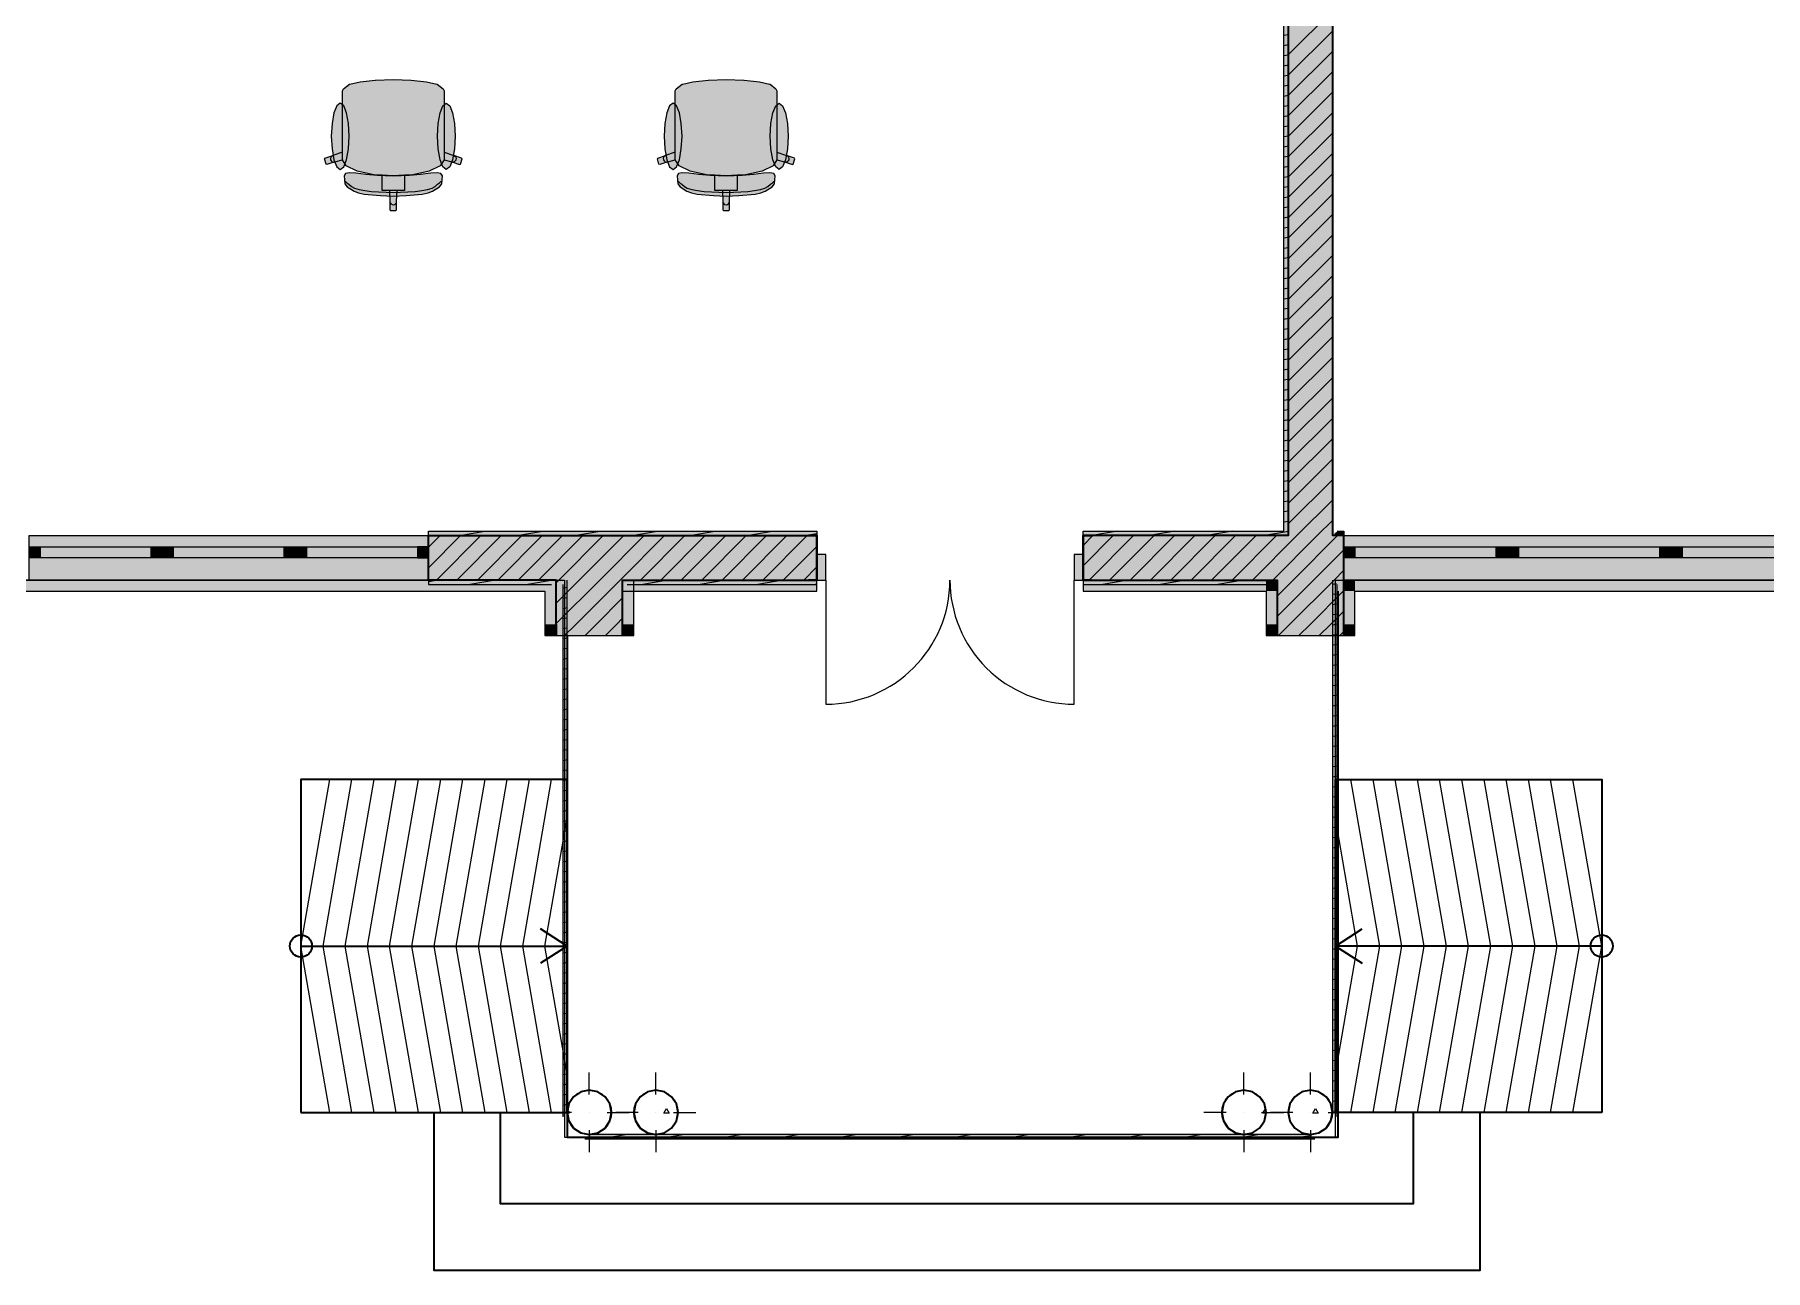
# Model space of a CAD drawing. Header units: inches. Extents: x 99 to 83418, y 65 to 21631.
# Drawn here: x 67800 to 75601, y 7776 to 13347 of the extents above; entities that cross this region are included whole.
import ezdxf

# ---------------------------------------------------------------- set-up
doc = ezdxf.new("R2010")
doc.units = ezdxf.units.IN
doc.header["$MEASUREMENT"] = 0
doc.layers.add('PDF_Interior$-$Furniture$', color=7, linetype='Continuous', true_color=0x573938)
doc.layers.add('PDF_Structural - Bearing', color=7, linetype='Continuous')

msp = doc.modelspace()

# ---------------------------------------------------------------- hatches: boundary and pattern name
at = {"layer": 'PDF_Interior$-$Furniture$', "true_color": 0xffffff, "transparency": 33554559}
for points in [[(69187.6, 13026.2), (69187.6, 12817.1), (69144.2, 12801.4), (69108.8, 12790), (69106.9, 12786.3), (69114.3, 12763.5), (69118.1, 12761.6), (69153.5, 12773), (69187.7, 12782.7), (69205, 12754.8), (69254.7, 12731), (69329.1, 12715.1), (69366.5, 12712.8), (69366.5, 12674.1), (69366.5, 12644.1), (69400, 12644.1), (69401.8, 12594.3), (69401.8, 12557.4), (69404.8, 12554.4), (69416.9, 12554.4), (69416.9, 13144.4), (69336.8, 13141.9), (69335.8, 13141.8), (69267, 13134.7), (69221.1, 13124), (69218.9, 13123.1), (69192.1, 13101.9), (69187.6, 13093.3), (69187.6, 13062.3)], [(69646.1, 13026.2), (69646.1, 13062.3), (69646.1, 13093.3), (69641.6, 13101.9), (69614.8, 13123.1), (69612.6, 13124), (69566.7, 13134.7), (69498, 13141.8), (69496.9, 13141.9), (69416.9, 13144.4), (69416.9, 12554.4), (69428.9, 12554.4), (69432, 12557.4), (69432, 12594.3), (69433.7, 12644.1), (69467.2, 12644.1), (69467.2, 12674.1), (69467.2, 12712.8), (69504.6, 12715.1), (69579, 12731), (69628.7, 12754.8), (69646, 12782.7), (69680.2, 12773), (69715.6, 12761.6), (69719.4, 12763.5), (69726.9, 12786.3), (69724.9, 12790), (69689.5, 12801.4), (69646.1, 12817.1)], [(70687.6, 13026.2), (70687.6, 12817.1), (70644.2, 12801.4), (70608.8, 12790), (70606.9, 12786.3), (70614.3, 12763.5), (70618.1, 12761.6), (70653.5, 12773), (70687.7, 12782.7), (70705, 12754.8), (70754.7, 12731), (70829.1, 12715.1), (70866.5, 12712.8), (70866.5, 12674.1), (70866.5, 12644.1), (70900, 12644.1), (70901.8, 12594.3), (70901.8, 12557.4), (70904.8, 12554.4), (70916.9, 12554.4), (70916.9, 13144.4), (70836.8, 13141.9), (70835.8, 13141.8), (70767, 13134.7), (70721.1, 13124), (70718.9, 13123.1), (70692.1, 13101.9), (70687.6, 13093.3), (70687.6, 13062.3)], [(71146.1, 13026.2), (71146.1, 13062.3), (71146.1, 13093.3), (71141.6, 13101.9), (71114.8, 13123.1), (71112.6, 13124), (71066.7, 13134.7), (70998, 13141.8), (70996.9, 13141.9), (70916.9, 13144.4), (70916.9, 12554.4), (70928.9, 12554.4), (70932, 12557.4), (70932, 12594.3), (70933.7, 12644.1), (70967.2, 12644.1), (70967.2, 12674.1), (70967.2, 12712.8), (71004.6, 12715.1), (71079, 12731), (71128.7, 12754.8), (71146, 12782.7), (71180.2, 12773), (71215.6, 12761.6), (71219.4, 12763.5), (71226.9, 12786.3), (71224.9, 12790), (71189.5, 12801.4), (71146.1, 12817.1)], [(69137.6, 12888.5), (69139.4, 12844.7), (69145.1, 12801.9), (69154.5, 12767.2), (69166, 12746), (69177.9, 12739.4), (69189.7, 12746), (69201.3, 12767.2), (69210.6, 12801.8), (69216.3, 12844.6), (69218.1, 12888.4), (69216.3, 12932.2), (69210.6, 12975), (69201.2, 13009.7), (69189.7, 13030.9), (69177.8, 13037.5), (69166, 13030.9), (69154.5, 13009.8), (69145.1, 12975.1), (69139.4, 12932.3)], [(69696.1, 12888.5), (69694.4, 12932.3), (69688.7, 12975.1), (69679.3, 13009.8), (69667.7, 13030.9), (69655.9, 13037.5), (69644.1, 13030.9), (69632.5, 13009.7), (69623.1, 12975), (69617.4, 12932.2), (69615.6, 12888.4), (69617.4, 12844.6), (69623.1, 12801.8), (69632.5, 12767.1), (69644, 12746), (69655.9, 12739.4), (69667.7, 12746), (69679.3, 12767.2), (69688.6, 12801.9), (69694.4, 12844.7)], [(70637.6, 12888.5), (70639.4, 12844.7), (70645.1, 12801.9), (70654.5, 12767.2), (70666, 12746), (70677.9, 12739.4), (70689.7, 12746), (70701.3, 12767.2), (70710.6, 12801.8), (70716.3, 12844.6), (70718.1, 12888.4), (70716.3, 12932.2), (70710.6, 12975), (70701.2, 13009.7), (70689.7, 13030.9), (70677.8, 13037.5), (70666, 13030.9), (70654.5, 13009.8), (70645.1, 12975.1), (70639.4, 12932.3)], [(71196.1, 12888.5), (71194.4, 12932.3), (71188.7, 12975.1), (71179.3, 13009.8), (71167.7, 13030.9), (71155.9, 13037.5), (71144.1, 13030.9), (71132.5, 13009.7), (71123.1, 12975), (71117.4, 12932.2), (71115.6, 12888.4), (71117.4, 12844.6), (71123.1, 12801.8), (71132.5, 12767.1), (71144, 12746), (71155.9, 12739.4), (71167.7, 12746), (71179.3, 12767.2), (71188.6, 12801.9), (71194.4, 12844.7)], [(69359.4, 12621.3), (69416.9, 12619.2), (69416.9, 12708.9), (69344.6, 12711.2), (69293.6, 12715.9), (69248.3, 12721.7), (69219.4, 12724.3), (69202.2, 12721.3), (69195.5, 12709.7), (69198.8, 12673.6), (69209.3, 12660.4), (69240.3, 12640.4), (69260.3, 12633.1), (69286.1, 12628.3)], [(69474.4, 12621.3), (69547.6, 12628.3), (69573.4, 12633.1), (69593.4, 12640.4), (69624.4, 12660.4), (69635, 12673.6), (69638.3, 12709.7), (69631.5, 12721.3), (69614.3, 12724.3), (69585.4, 12721.7), (69540.1, 12715.9), (69489.2, 12711.2), (69416.9, 12708.9), (69416.9, 12619.2)], [(70859.4, 12621.3), (70916.9, 12619.2), (70916.9, 12708.9), (70844.6, 12711.2), (70793.6, 12715.9), (70748.3, 12721.7), (70719.4, 12724.3), (70702.2, 12721.3), (70695.5, 12709.7), (70698.8, 12673.6), (70709.3, 12660.4), (70740.3, 12640.4), (70760.3, 12633.1), (70786.1, 12628.3)], [(70974.4, 12621.3), (71047.6, 12628.3), (71073.4, 12633.1), (71093.4, 12640.4), (71124.4, 12660.4), (71135, 12673.6), (71138.3, 12709.7), (71131.5, 12721.3), (71114.3, 12724.3), (71085.4, 12721.7), (71040.1, 12715.9), (70989.2, 12711.2), (70916.9, 12708.9), (70916.9, 12619.2)]]:
    msp.add_hatch(color=7, dxfattribs=at).paths.add_polyline_path(points)

# ---------------------------------------------------------------- linework, layer by layer
at = {"layer": 'PDF_Interior$-$Furniture$', "color": 126, "lineweight": 25, "true_color": 0x008060}
for points in [[(73450.5, 17938.1), (73450.5, 11088.1), (72525.5, 11088.1), (72525.5, 11108.1), (73430.5, 11108.1), (73430.5, 17918.1)], [(73670.5, 11108.1), (73700.4, 11108.1), (73700.4, 11088.1), (73650.5, 11088.1)], [(70150.4, 10888.1), (69575.4, 10888.1), (69575.4, 10868.1), (70130.4, 10868.1)], [(70180.4, 10868.1), (70180.4, 8468.1)], [(70200.4, 8488.1), (70200.4, 10888.1)], [(70470.4, 10868.1), (71325.5, 10868.1), (71325.5, 10888.1), (70450.4, 10888.1)], [(73400.4, 10888.1), (72525.5, 10888.1), (72525.5, 10868.1), (73380.4, 10868.1)], [(73650.4, 10888.1), (73650.4, 8488.1)], [(73670.4, 8468.1), (73670.4, 10868.1)], [(70280.4, 8368.1), (73570.4, 8368.1)], [(73550.4, 8388.1), (70300.4, 8388.1)]]:
    msp.add_lwpolyline(points, dxfattribs=at)
at = {"layer": 'PDF_Interior$-$Furniture$', "color": 121, "lineweight": 13, "true_color": 0x80ffdf}
for points in [[(73450.5, 13345.9), (73430.5, 13342.4)], [(73450.5, 13300.2), (73430.5, 13296.7)], [(73450.5, 13254.5), (73430.5, 13251)], [(73450.5, 13208.8), (73430.5, 13205.3)], [(73450.5, 13163.1), (73430.5, 13159.6)], [(73450.5, 13117.4), (73430.5, 13113.9)], [(73450.5, 13071.7), (73430.5, 13068.2)], [(73450.5, 13026.1), (73430.5, 13022.5)], [(73450.5, 12980.4), (73430.5, 12976.8)], [(73450.5, 12934.7), (73430.5, 12931.1)], [(73450.5, 12889), (73430.5, 12885.4)], [(73450.5, 12843.3), (73430.5, 12839.8)], [(73450.5, 12797.6), (73430.5, 12794.1)], [(73450.5, 12751.9), (73430.5, 12748.4)], [(73450.5, 12706.2), (73430.5, 12702.7)], [(73450.5, 12660.5), (73430.5, 12657)], [(73450.5, 12614.8), (73430.5, 12611.3)], [(73450.5, 12569.1), (73430.5, 12565.6)], [(73450.5, 12523.4), (73430.5, 12519.9)], [(73450.5, 12477.7), (73430.5, 12474.2)], [(73450.5, 12432), (73430.5, 12428.5)], [(73450.5, 12386.3), (73430.5, 12382.8)], [(73450.5, 12340.6), (73430.5, 12337.1)], [(73450.5, 12294.9), (73430.5, 12291.4)], [(73450.5, 12249.3), (73430.5, 12245.7)], [(73450.5, 12203.6), (73430.5, 12200)], [(73450.5, 12157.9), (73430.5, 12154.3)], [(73450.5, 12112.2), (73430.5, 12108.6)], [(73450.5, 12066.5), (73430.5, 12062.9)], [(73450.5, 12020.8), (73430.5, 12017.3)], [(73450.5, 11975.1), (73430.5, 11971.6)], [(73450.5, 11929.4), (73430.5, 11925.9)], [(73450.5, 11883.7), (73430.5, 11880.2)], [(73450.5, 11838), (73430.5, 11834.5)], [(73450.5, 11792.3), (73430.5, 11788.8)], [(73450.5, 11746.6), (73430.5, 11743.1)], [(73450.5, 11700.9), (73430.5, 11697.4)], [(73450.5, 11655.2), (73430.5, 11651.7)], [(73450.5, 11609.5), (73430.5, 11606)], [(73450.5, 11563.8), (73430.5, 11560.3)], [(73450.5, 11518.1), (73430.5, 11514.6)], [(73450.5, 11472.5), (73430.5, 11468.9)], [(73450.5, 11426.8), (73430.5, 11423.2)], [(73450.5, 11381.1), (73430.5, 11377.5)], [(73450.5, 11335.4), (73430.5, 11331.8)], [(73450.5, 11289.7), (73430.5, 11286.1)], [(73450.5, 11244), (73430.5, 11240.5)], [(73450.5, 11198.3), (73430.5, 11194.8)], [(69716, 11088.1), (69829.4, 11108.1)], [(69975.1, 11088.1), (70088.6, 11108.1)], [(70234.3, 11088.1), (70347.7, 11108.1)], [(70493.4, 11088.1), (70606.8, 11108.1)], [(70752.6, 11088.1), (70866, 11108.1)], [(71011.7, 11088.1), (71125.1, 11108.1)], [(71270.9, 11088.1), (71325.5, 11097.8)], [(72680, 11108.1), (72566.6, 11088.1)], [(72939.1, 11108.1), (72825.7, 11088.1)], [(73198.3, 11108.1), (73084.9, 11088.1)], [(73434.5, 11104.1), (73344, 11088.1)], [(73450.5, 11152.6), (73430.5, 11149.1)], [(73450.5, 11106.9), (73434.6, 11104.1)], [(73700.4, 11105.3), (73660.7, 11098.3)], [(69618.3, 10888.1), (69575.4, 10880.6)], [(69877.4, 10888.1), (69764, 10868.1)], [(70136.6, 10888.1), (70023.2, 10868.1)], [(70200.4, 10853.7), (70180.4, 10850.1)], [(70654.9, 10888.1), (70541.5, 10868.1)], [(70914, 10888.1), (70800.6, 10868.1)], [(71173.2, 10888.1), (71059.7, 10868.1)], [(71325.5, 10869.3), (71318.9, 10868.1)], [(72728, 10888.1), (72614.6, 10868.1)], [(72987.2, 10888.1), (72873.8, 10868.1)], [(73246.3, 10888.1), (73132.9, 10868.1)], [(73667.5, 10871), (73650.4, 10868)], [(70200.4, 10808), (70180.4, 10804.5)], [(73670.4, 10825.8), (73650.4, 10822.3)], [(73670.4, 10780.1), (73650.4, 10776.6)], [(70200.4, 10762.3), (70180.4, 10758.8)], [(70200.4, 10716.6), (70180.4, 10713.1)], [(73670.4, 10734.4), (73650.4, 10730.9)], [(73670.4, 10688.7), (73650.4, 10685.2)], [(70200.4, 10670.9), (70180.4, 10667.4)], [(70200.4, 10625.2), (70180.4, 10621.7)], [(73670.4, 10643), (73650.4, 10639.5)], [(70200.4, 10579.5), (70180.4, 10576)], [(70200.4, 10533.8), (70180.4, 10530.3)], [(73670.4, 10597.3), (73650.4, 10593.8)], [(73670.4, 10551.6), (73650.4, 10548.1)], [(70200.4, 10488.1), (70180.4, 10484.6)], [(73670.4, 10506), (73650.4, 10502.4)], [(73670.4, 10460.3), (73650.4, 10456.7)], [(70200.4, 10442.4), (70180.4, 10438.9)], [(70200.4, 10396.7), (70180.4, 10393.2)], [(73670.4, 10414.6), (73650.4, 10411)], [(70200.4, 10351), (70180.4, 10347.5)], [(70200.4, 10305.3), (70180.4, 10301.8)], [(73670.4, 10368.9), (73650.4, 10365.3)], [(73670.4, 10323.2), (73650.4, 10319.6)], [(70200.4, 10259.7), (70180.4, 10256.1)], [(73670.4, 10277.5), (73650.4, 10274)], [(73670.4, 10231.8), (73650.4, 10228.3)], [(70200.4, 10214), (70180.4, 10210.4)], [(70200.4, 10168.3), (70180.4, 10164.7)], [(73670.4, 10186.1), (73650.4, 10182.6)], [(73670.4, 10140.4), (73650.4, 10136.9)], [(70200.4, 10122.6), (70180.4, 10119)], [(70200.4, 10076.9), (70180.4, 10073.3)], [(73670.4, 10094.7), (73650.4, 10091.2)], [(70200.4, 10031.2), (70180.4, 10027.7)], [(70200.4, 9985.5), (70180.4, 9982)], [(73670.4, 10049), (73650.4, 10045.5)], [(73670.4, 10003.3), (73650.4, 9999.8)], [(70200.4, 9939.8), (70180.4, 9936.3)], [(73670.4, 9957.6), (73650.4, 9954.1)], [(73670.4, 9911.9), (73650.4, 9908.4)], [(70200.4, 9894.1), (70180.4, 9890.6)], [(70200.4, 9848.4), (70180.4, 9844.9)], [(73670.4, 9866.2), (73650.4, 9862.7)], [(70200.4, 9802.7), (70180.4, 9799.2)], [(70200.4, 9757), (70180.4, 9753.5)], [(73670.4, 9820.5), (73650.4, 9817)], [(73670.4, 9774.8), (73650.4, 9771.3)], [(70200.4, 9711.3), (70180.4, 9707.8)], [(73670.4, 9729.2), (73650.4, 9725.6)], [(73670.4, 9683.5), (73650.4, 9679.9)], [(70200.4, 9665.6), (70180.4, 9662.1)], [(70200.4, 9619.9), (70180.4, 9616.4)], [(73670.4, 9637.8), (73650.4, 9634.2)], [(70200.4, 9574.2), (70180.4, 9570.7)], [(70200.4, 9528.5), (70180.4, 9525)], [(73670.4, 9592.1), (73650.4, 9588.5)], [(73670.4, 9546.4), (73650.4, 9542.8)], [(70200.4, 9482.8), (70180.4, 9479.3)], [(73670.4, 9500.7), (73650.4, 9497.2)], [(73670.4, 9455), (73650.4, 9451.5)], [(70200.4, 9437.2), (70180.4, 9433.6)], [(70200.4, 9391.5), (70180.4, 9387.9)], [(73670.4, 9409.3), (73650.4, 9405.8)], [(73670.4, 9363.6), (73650.4, 9360.1)], [(70200.4, 9345.8), (70180.4, 9342.2)], [(70200.4, 9300.1), (70180.4, 9296.5)], [(73670.4, 9317.9), (73650.4, 9314.4)], [(70200.4, 9254.4), (70180.4, 9250.9)], [(70200.4, 9208.7), (70180.4, 9205.2)], [(73670.4, 9272.2), (73650.4, 9268.7)], [(73670.4, 9226.5), (73650.4, 9223)], [(70200.4, 9163), (70180.4, 9159.5)], [(73670.4, 9180.8), (73650.4, 9177.3)], [(73670.4, 9135.1), (73650.4, 9131.6)], [(70200.4, 9117.3), (70180.4, 9113.8)], [(70200.4, 9071.6), (70180.4, 9068.1)], [(73670.4, 9089.4), (73650.4, 9085.9)], [(70200.4, 9025.9), (70180.4, 9022.4)], [(70200.4, 8980.2), (70180.4, 8976.7)], [(73670.4, 9043.7), (73650.4, 9040.2)], [(73670.4, 8998), (73650.4, 8994.5)], [(70200.4, 8934.5), (70180.4, 8931)], [(73670.4, 8952.3), (73650.4, 8948.8)], [(73670.4, 8906.7), (73650.4, 8903.1)], [(70200.4, 8888.8), (70180.4, 8885.3)], [(70200.4, 8843.1), (70180.4, 8839.6)], [(73670.4, 8861), (73650.4, 8857.4)], [(73670.4, 8815.3), (73650.4, 8811.7)], [(70200.4, 8797.4), (70180.4, 8793.9)], [(70200.4, 8751.7), (70180.4, 8748.2)], [(73670.4, 8769.6), (73650.4, 8766)], [(70200.4, 8706), (70180.4, 8702.5)], [(70200.4, 8660.4), (70180.4, 8656.8)], [(73670.4, 8723.9), (73650.4, 8720.4)], [(73670.4, 8678.2), (73650.4, 8674.7)], [(70200.4, 8614.7), (70180.4, 8611.1)], [(73670.4, 8632.5), (73650.4, 8629)], [(73670.4, 8586.8), (73650.4, 8583.3)], [(70200.4, 8569), (70180.4, 8565.4)], [(70200.4, 8523.3), (70180.4, 8519.7)], [(73670.4, 8541.1), (73650.4, 8537.6)], [(70187.6, 8475.3), (70180.4, 8474.1)], [(73670.4, 8495.4), (73650.4, 8491.9)], [(70470.5, 8388.1), (70357.1, 8368.1)], [(70729.6, 8388.1), (70616.2, 8368.1)], [(70988.8, 8388.1), (70875.4, 8368.1)], [(71247.9, 8388.1), (71134.5, 8368.1)], [(71507.1, 8388.1), (71393.6, 8368.1)], [(71766.2, 8388.1), (71652.8, 8368.1)], [(72025.4, 8388.1), (71911.9, 8368.1)], [(72284.5, 8388.1), (72171.1, 8368.1)], [(72543.6, 8388.1), (72430.2, 8368.1)], [(72802.8, 8388.1), (72689.4, 8368.1)], [(73061.9, 8388.1), (72948.5, 8368.1)], [(73321.1, 8388.1), (73207.7, 8368.1)], [(73554.9, 8383.6), (73466.8, 8368.1)]]:
    msp.add_lwpolyline(points, dxfattribs=at)
at = {"layer": 'PDF_Interior$-$Furniture$', "lineweight": 13}
for points in [[(69153.5, 12773), (69187.7, 12782.7), (69187.6, 12782.9), (69187.6, 12817.1), (69187.6, 13026.2), (69187.6, 13062.3), (69187.6, 13093.3), (69192.1, 13101.9), (69218.9, 13123.1), (69221.1, 13124), (69267, 13134.7), (69335.8, 13141.8), (69336.8, 13141.9), (69416.9, 13144.4), (69496.9, 13141.9), (69498, 13141.8), (69566.7, 13134.7), (69612.6, 13124), (69614.8, 13123.1), (69641.6, 13101.9), (69646.1, 13093.3), (69646.1, 13062.3), (69646.1, 13026.2), (69646.1, 12817.1), (69646.1, 12782.9), (69646, 12782.7), (69680.2, 12773)], [(70653.5, 12773), (70687.7, 12782.7), (70687.6, 12782.9), (70687.6, 12817.1), (70687.6, 13026.2), (70687.6, 13062.3), (70687.6, 13093.3), (70692.1, 13101.9), (70718.9, 13123.1), (70721.1, 13124), (70767, 13134.7), (70835.8, 13141.8), (70836.8, 13141.9), (70916.9, 13144.4), (70996.9, 13141.9), (70998, 13141.8), (71066.7, 13134.7), (71112.6, 13124), (71114.8, 13123.1), (71141.6, 13101.9), (71146.1, 13093.3), (71146.1, 13062.3), (71146.1, 13026.2), (71146.1, 12817.1), (71146.1, 12782.9), (71146, 12782.7), (71180.2, 12773)], [(69187.6, 12817.1), (69144.2, 12801.4), (69139.1, 12798.6), (69135.4, 12794), (69133.8, 12788.4), (69134.5, 12782.6), (69137.4, 12777.5), (69142, 12773.9), (69147.7, 12772.3), (69153.5, 12773), (69118.1, 12761.6), (69114.3, 12763.5), (69106.9, 12786.3), (69108.8, 12790), (69144.2, 12801.4)], [(69646.1, 12817.1), (69689.5, 12801.4), (69694.6, 12798.6), (69698.3, 12794), (69699.9, 12788.4), (69699.2, 12782.6), (69696.3, 12777.5), (69691.7, 12773.9), (69686, 12772.3), (69680.2, 12773), (69715.6, 12761.6), (69719.4, 12763.5), (69726.9, 12786.3), (69724.9, 12790), (69689.5, 12801.4)], [(70687.6, 12817.1), (70644.2, 12801.4), (70639.1, 12798.6), (70635.4, 12794), (70633.8, 12788.4), (70634.5, 12782.6), (70637.4, 12777.5), (70642, 12773.9), (70647.7, 12772.3), (70653.5, 12773), (70618.1, 12761.6), (70614.3, 12763.5), (70606.9, 12786.3), (70608.8, 12790), (70644.2, 12801.4)], [(71146.1, 12817.1), (71189.5, 12801.4), (71194.6, 12798.6), (71198.3, 12794), (71199.9, 12788.4), (71199.2, 12782.6), (71196.3, 12777.5), (71191.7, 12773.9), (71186, 12772.3), (71180.2, 12773), (71215.6, 12761.6), (71219.4, 12763.5), (71226.9, 12786.3), (71224.9, 12790), (71189.5, 12801.4)], [(69646, 12782.7), (69628.7, 12754.8), (69579, 12731), (69504.6, 12715.1), (69467.2, 12712.8), (69416.9, 12709.6), (69366.5, 12712.8), (69329.1, 12715.1), (69254.7, 12731), (69205, 12754.8), (69187.7, 12782.7)], [(71146, 12782.7), (71128.7, 12754.8), (71079, 12731), (71004.6, 12715.1), (70967.2, 12712.8), (70916.9, 12709.6), (70866.5, 12712.8), (70829.1, 12715.1), (70754.7, 12731), (70705, 12754.8), (70687.7, 12782.7)], [(69198.1, 12686.8), (69201.8, 12684.2), (69208.1, 12679), (69217.1, 12672.9), (69228.8, 12662.8), (69242, 12655.1), (69262.4, 12648.9), (69288.3, 12643.9), (69318.3, 12640.2), (69350.8, 12637.7), (69384.1, 12636.2), (69416.9, 12635.8), (69449.6, 12636.2), (69482.9, 12637.7), (69515.4, 12640.2), (69545.4, 12643.9), (69571.3, 12648.9), (69591.7, 12655.1), (69604.9, 12662.8), (69616.6, 12672.9), (69625.6, 12679), (69631.9, 12684.2), (69635.6, 12686.8)], [(69467.2, 12712.8), (69467.2, 12674.1), (69467.2, 12644.1), (69433.7, 12644.1), (69416.9, 12644.1), (69400, 12644.1), (69366.5, 12644.1), (69366.5, 12674.1), (69366.5, 12712.8)], [(69400, 12644.1), (69401.8, 12594.3), (69402.9, 12588.6), (69406.2, 12583.7), (69411.1, 12580.5), (69416.9, 12579.3), (69422.6, 12580.5), (69427.5, 12583.7), (69430.8, 12588.6), (69432, 12594.3), (69433.7, 12644.1)], [(70698.1, 12686.8), (70701.8, 12684.2), (70708.1, 12679), (70717.1, 12672.9), (70728.8, 12662.8), (70742, 12655.1), (70762.4, 12648.9), (70788.3, 12643.9), (70818.3, 12640.2), (70850.8, 12637.7), (70884.1, 12636.2), (70916.9, 12635.8), (70949.6, 12636.2), (70982.9, 12637.7), (71015.4, 12640.2), (71045.4, 12643.9), (71071.3, 12648.9), (71091.7, 12655.1), (71104.9, 12662.8), (71116.6, 12672.9), (71125.6, 12679), (71131.9, 12684.2), (71135.6, 12686.8)], [(70967.2, 12712.8), (70967.2, 12674.1), (70967.2, 12644.1), (70933.7, 12644.1), (70916.9, 12644.1), (70900, 12644.1), (70866.5, 12644.1), (70866.5, 12674.1), (70866.5, 12712.8)], [(70900, 12644.1), (70901.8, 12594.3), (70902.9, 12588.6), (70906.2, 12583.7), (70911.1, 12580.5), (70916.9, 12579.3), (70922.6, 12580.5), (70927.5, 12583.7), (70930.8, 12588.6), (70932, 12594.3), (70933.7, 12644.1)], [(69401.8, 12594.3), (69401.8, 12557.4), (69404.8, 12554.4), (69416.9, 12554.4), (69428.9, 12554.4), (69432, 12557.4), (69432, 12594.3)], [(70901.8, 12594.3), (70901.8, 12557.4), (70904.8, 12554.4), (70916.9, 12554.4), (70928.9, 12554.4), (70932, 12557.4), (70932, 12594.3)]]:
    msp.add_lwpolyline(points, dxfattribs=at)
for points in [[(69140.7, 12831.4), (69149.4, 12783.1), (69162.4, 12750.8), (69177.8, 12739.4), (69193.3, 12750.8), (69206.3, 12783.1), (69215, 12831.4), (69218.1, 12888.5), (69215, 12945.5), (69206.3, 12993.8), (69193.3, 13026.1), (69177.8, 13037.5), (69162.4, 13026.1), (69149.4, 12993.8), (69140.7, 12945.5), (69137.6, 12888.5)], [(69696.1, 12888.5), (69693.1, 12831.4), (69684.3, 12783.1), (69671.3, 12750.8), (69655.9, 12739.4), (69640.5, 12750.8), (69627.4, 12783.1), (69618.7, 12831.4), (69615.6, 12888.5), (69618.7, 12945.5), (69627.4, 12993.8), (69640.5, 13026.1), (69655.9, 13037.5), (69671.3, 13026.1), (69684.3, 12993.8), (69693.1, 12945.5)], [(70640.7, 12831.4), (70649.4, 12783.1), (70662.4, 12750.8), (70677.8, 12739.4), (70693.3, 12750.8), (70706.3, 12783.1), (70715, 12831.4), (70718.1, 12888.5), (70715, 12945.5), (70706.3, 12993.8), (70693.3, 13026.1), (70677.8, 13037.5), (70662.4, 13026.1), (70649.4, 12993.8), (70640.7, 12945.5), (70637.6, 12888.5)], [(71196.1, 12888.5), (71193.1, 12831.4), (71184.3, 12783.1), (71171.3, 12750.8), (71155.9, 12739.4), (71140.5, 12750.8), (71127.4, 12783.1), (71118.7, 12831.4), (71115.6, 12888.5), (71118.7, 12945.5), (71127.4, 12993.8), (71140.5, 13026.1), (71155.9, 13037.5), (71171.3, 13026.1), (71184.3, 12993.8), (71193.1, 12945.5)], [(69540.1, 12715.9), (69489.2, 12711.2), (69416.9, 12708.9), (69344.6, 12711.2), (69293.6, 12715.9), (69248.3, 12721.7), (69219.4, 12724.3), (69202.2, 12721.3), (69195.5, 12709.7), (69198.8, 12673.6), (69209.3, 12660.4), (69240.3, 12640.4), (69260.3, 12633.1), (69286.1, 12628.3), (69359.4, 12621.3), (69416.9, 12619.2), (69474.4, 12621.3), (69547.6, 12628.3), (69573.4, 12633.1), (69593.4, 12640.4), (69624.4, 12660.4), (69635, 12673.6), (69638.3, 12709.7), (69631.5, 12721.3), (69614.3, 12724.3), (69585.4, 12721.7)], [(71040.1, 12715.9), (70989.2, 12711.2), (70916.9, 12708.9), (70844.6, 12711.2), (70793.6, 12715.9), (70748.3, 12721.7), (70719.4, 12724.3), (70702.2, 12721.3), (70695.5, 12709.7), (70698.8, 12673.6), (70709.3, 12660.4), (70740.3, 12640.4), (70760.3, 12633.1), (70786.1, 12628.3), (70859.4, 12621.3), (70916.9, 12619.2), (70974.4, 12621.3), (71047.6, 12628.3), (71073.4, 12633.1), (71093.4, 12640.4), (71124.4, 12660.4), (71135, 12673.6), (71138.3, 12709.7), (71131.5, 12721.3), (71114.3, 12724.3), (71085.4, 12721.7)]]:
    msp.add_lwpolyline(points, close=True, dxfattribs=at)
at = {"layer": 'PDF_Interior$-$Furniture$', "color": 126, "lineweight": 25, "true_color": 0x008060}
msp.add_lwpolyline([(71325.5, 11088.1), (69575.4, 11088.1), (69575.4, 11108.1), (71325.5, 11108.1)], close=True, dxfattribs=at)
at = {"layer": 'PDF_Interior$-$Furniture$', "color": 7, "lineweight": 0, "true_color": 0xffffff, "transparency": 33554559}
for points in [[(73450.5, 17938.1), (73430.5, 17918.1), (73450.5, 11088.1), (73430.5, 11108.1)], [(71325.5, 11108.1), (69575.4, 11108.1), (71325.5, 11088.1), (69575.4, 11088.1)], [(72525.5, 11108.1), (72525.5, 11088.1), (73430.5, 11108.1), (73450.5, 11088.1)], [(73700.4, 11088.1), (73700.4, 11108.1), (73650.5, 11088.1), (73670.5, 11108.1)], [(70130.4, 10868.1), (70150.4, 10888.1), (69575.4, 10868.1), (69575.4, 10888.1)], [(70180.4, 8468.1), (70200.4, 8488.1), (70180.4, 10868.1), (70200.4, 10888.1)], [(70450.4, 10888.1), (70470.4, 10868.1), (71325.5, 10888.1), (71325.5, 10868.1)], [(72525.5, 10888.1), (72525.5, 10868.1), (73400.4, 10888.1), (73380.4, 10868.1)], [(73670.4, 10868.1), (73650.4, 10888.1), (73670.4, 8468.1), (73650.4, 8488.1)], [(73570.4, 8368.1), (73550.4, 8388.1), (70280.4, 8368.1), (70300.4, 8388.1)]]:
    msp.add_solid(points, dxfattribs=at)
at = {"layer": 'PDF_Structural - Bearing', "color": 123, "lineweight": 18, "true_color": 0x71cebe}
msp.add_lwpolyline([(53950.4, 19838.1), (53950.4, 10888.1), (70187.9, 10888.1), (70187.9, 8375.6), (73662.8, 8375.6), (73662.8, 10888.1), (80150.5, 10888.1), (80150.5, 19838.1)], close=True, dxfattribs=at)
at = {"layer": 'PDF_Structural - Bearing', "lineweight": 35}
for points in [[(73450.5, 18138.1), (73450.5, 18101.1), (73450.5, 18138.1), (73535.5, 18138.1), (73450.5, 18138.1), (73450.5, 11088.1), (72525.5, 11088.1), (72525.5, 11003.1), (72525.5, 10888.1), (73400.4, 10888.1), (73400.4, 10688.1), (73400.4, 10638.1), (73400.4, 10688.1)], [(73700.4, 10688.1), (73700.4, 10638.1), (73700.4, 10688.1), (73700.4, 10888.1), (73700.4, 10988.1), (73700.4, 11038.1), (73700.4, 11088.1), (73650.5, 11088.1), (73650.5, 17938.1), (76700.4, 17938.1), (76700.4, 15813.1), (76900.4, 15813.1), (79950.5, 15813.1), (79950.5, 12588.1), (80150.5, 12588.1), (80150.5, 15738.1), (80350.5, 15738.1)], [(70150.4, 10688.1), (70150.4, 10638.1), (70150.4, 10688.1), (70150.4, 10888.1), (69575.4, 10888.1), (69575.4, 10988.1), (69575.4, 11038.1), (69575.4, 11088.1), (71325.5, 11088.1), (71325.5, 11003.1), (71325.5, 11088.1), (71288.5, 11088.1), (71325.5, 11088.1)], [(71325.5, 10888.1), (71288.5, 10888.1), (71325.5, 10888.1), (71325.5, 11003.1), (71325.5, 11088.1), (71288.5, 11088.1)], [(72525.5, 10888.1), (72562.5, 10888.1), (72525.5, 10888.1), (72525.5, 11003.1), (72525.5, 11088.1), (72562.5, 11088.1), (72525.5, 11088.1), (72562.5, 11088.1)], [(72525.5, 11088.1), (72525.5, 11003.1), (72525.5, 10888.1), (72562.5, 10888.1)], [(70450.4, 10688.1), (70450.4, 10638.1), (70450.4, 10688.1), (70450.4, 10888.1), (71325.5, 10888.1), (71325.5, 11003.1), (71325.5, 10888.1), (71288.5, 10888.1)], [(70200.4, 10638.1), (70200.4, 8375.6), (73675.4, 8375.7), (73675.4, 10838.2)], [(69000.4, 9238.1), (70200.4, 9238.1), (70080.2, 9315.2)], [(74862.8, 9238.1), (73662.8, 9238.1), (73783, 9315.2)], [(70200.4, 9238.1), (70080.2, 9161)], [(73662.8, 9238.1), (73783, 9161)], [(74312.9, 8488.1), (74312.9, 7775.6), (69600.4, 7775.6), (69600.4, 8488.1)], [(74012.9, 8488.1), (74012.9, 8075.6), (69900.4, 8075.6), (69900.4, 8488.1)]]:
    msp.add_lwpolyline(points, dxfattribs=at)
at = {"layer": 'PDF_Structural - Bearing', "color": 11, "lineweight": 9, "true_color": 0xfe847a}
for points in [[(73450.5, 13256), (73650.5, 13456)], [(73450.5, 13164.1), (73650.5, 13364.1)], [(73450.5, 13072.2), (73650.5, 13272.2)], [(73450.5, 12980.3), (73650.5, 13180.3)], [(73450.5, 12888.3), (73650.5, 13088.3)], [(73450.5, 12796.4), (73650.5, 12996.4)], [(73450.5, 12704.5), (73650.5, 12904.5)], [(73450.5, 12612.6), (73650.5, 12812.6)], [(73450.5, 12520.6), (73650.5, 12720.6)], [(73450.5, 12428.7), (73650.5, 12628.7)], [(73450.5, 12336.8), (73650.5, 12536.8)], [(73450.5, 12244.9), (73650.5, 12444.9)], [(73450.5, 12152.9), (73650.5, 12352.9)], [(73450.5, 12061), (73650.5, 12261)], [(73450.5, 11969.1), (73650.5, 12169.1)], [(73450.5, 11877.2), (73650.5, 12077.2)], [(73450.5, 11785.3), (73650.5, 11985.3)], [(73450.5, 11693.3), (73650.5, 11893.3)], [(73450.5, 11601.4), (73650.5, 11801.4)], [(73450.5, 11509.5), (73650.5, 11709.5)], [(73450.5, 11417.6), (73650.5, 11617.6)], [(73450.5, 11325.6), (73650.5, 11525.6)], [(73450.5, 11233.7), (73650.5, 11433.7)], [(73450.5, 11141.8), (73650.5, 11341.8)], [(73288.8, 10888.1), (73488.8, 11088.1), (73650.5, 11249.9)], [(73380.7, 10888.1), (73580.7, 11088.1), (73650.5, 11157.9)], [(69575.4, 10943.6), (69719.9, 11088.1)], [(69575.4, 11035.6), (69628, 11088.1)], [(69611.8, 10888.1), (69811.8, 11088.1)], [(69703.7, 10888.1), (69903.7, 11088.1)], [(69795.7, 10888.1), (69995.7, 11088.1)], [(69887.6, 10888.1), (70087.6, 11088.1)], [(69979.5, 10888.1), (70179.5, 11088.1)], [(70071.4, 10888.1), (70271.4, 11088.1)], [(70150.4, 10691.3), (70347.2, 10888.1), (70547.2, 11088.1)], [(70150.4, 10783.2), (70255.3, 10888.1), (70455.3, 11088.1)], [(70150.4, 10875.2), (70163.4, 10888.1), (70363.4, 11088.1)], [(70189.1, 10638.1), (70239.1, 10688.1), (70439.1, 10888.1), (70639.1, 11088.1)], [(70531.1, 10888.1), (70731.1, 11088.1)], [(70623, 10888.1), (70823, 11088.1)], [(70714.9, 10888.1), (70914.9, 11088.1)], [(70806.8, 10888.1), (71006.8, 11088.1)], [(70898.8, 10888.1), (71098.8, 11088.1)], [(70990.7, 10888.1), (71190.7, 11088.1)], [(71082.6, 10888.1), (71282.6, 11088.1)], [(72525.5, 10952.2), (72661.5, 11088.1)], [(72525.5, 11044.1), (72569.5, 11088.1)], [(72553.4, 10888.1), (72753.4, 11088.1)], [(72645.3, 10888.1), (72845.3, 11088.1)], [(72737.2, 10888.1), (72937.2, 11088.1)], [(72829.2, 10888.1), (73029.2, 11088.1)], [(72921.1, 10888.1), (73121.1, 11088.1)], [(73013, 10888.1), (73213, 11088.1)], [(73104.9, 10888.1), (73304.9, 11088.1)], [(73196.8, 10888.1), (73396.8, 11088.1)], [(73400.4, 10815.9), (73472.6, 10888.1), (73672.6, 11088.1)], [(71174.5, 10888.1), (71325.5, 11039.1)], [(73400.4, 10724), (73564.5, 10888.1), (73700.4, 11024)], [(71266.4, 10888.1), (71325.5, 10947.2)], [(73406.5, 10638.1), (73456.5, 10688.1), (73656.5, 10888.1), (73700.4, 10932.1)], [(70281.1, 10638.1), (70331.1, 10688.1), (70450.4, 10807.5)], [(73498.4, 10638.1), (73548.4, 10688.1), (73700.4, 10840.1)], [(70373, 10638.1), (70423, 10688.1), (70450.4, 10715.5)], [(73590.3, 10638.1), (73640.3, 10688.1), (73700.4, 10748.2)], [(73682.2, 10638.1), (73700.4, 10656.3)]]:
    msp.add_lwpolyline(points, dxfattribs=at)
at = {"layer": 'PDF_Structural - Bearing', "lineweight": 13}
for points in [[(67775.4, 11088.1), (69575.4, 11088.1), (69575.4, 11038.1), (69575.4, 10988.1), (69575.4, 11038.1), (69525.4, 11038.1), (69525.4, 10988.1), (69575.4, 10988.1), (69575.4, 10888.1), (67775.4, 10888.1), (67775.4, 10988.1), (67775.4, 11038.1)], [(73700.4, 11088.1), (76650.4, 11088.1), (76650.4, 11038.1), (76650.4, 10988.1), (76650.4, 11038.1), (76600.4, 11038.1), (76600.4, 10988.1), (76650.4, 10988.1), (76650.4, 10888.1), (73700.4, 10888.1), (73700.4, 10988.1), (73700.4, 11038.1)], [(67775.4, 11038.1), (67825.4, 11038.1), (67825.4, 10988.1), (67775.4, 10988.1)], [(68375.4, 11038.1), (68425.4, 11038.1), (68425.4, 10988.1), (68375.4, 10988.1), (68325.4, 10988.1), (68325.4, 11038.1)], [(68975.4, 11038.1), (69025.4, 11038.1), (69025.4, 10988.1), (68975.4, 10988.1), (68925.4, 10988.1), (68925.4, 11038.1)], [(73700.4, 11038.1), (73750.4, 11038.1), (73750.4, 10988.1), (73700.4, 10988.1)], [(74437.9, 11038.1), (74487.9, 11038.1), (74487.9, 10988.1), (74437.9, 10988.1), (74387.9, 10988.1), (74387.9, 11038.1)], [(75175.4, 11038.1), (75225.4, 11038.1), (75225.4, 10988.1), (75175.4, 10988.1), (75125.4, 10988.1), (75125.4, 11038.1)]]:
    msp.add_lwpolyline(points, close=True, dxfattribs=at)
for points in [[(67825.4, 11038.1), (68325.4, 11038.1)], [(68425.4, 11038.1), (68925.4, 11038.1)], [(69025.4, 11038.1), (69525.4, 11038.1)], [(73750.4, 11038.1), (74387.9, 11038.1)], [(74487.9, 11038.1), (75125.4, 11038.1)], [(75225.4, 11038.1), (75862.9, 11038.1)], [(68325.4, 10988.1), (67825.4, 10988.1)], [(68925.4, 10988.1), (68425.4, 10988.1)], [(69525.4, 10988.1), (69025.4, 10988.1)], [(74387.9, 10988.1), (73750.4, 10988.1)], [(75125.4, 10988.1), (74487.9, 10988.1)], [(75862.9, 10988.1), (75225.4, 10988.1)]]:
    msp.add_lwpolyline(points, dxfattribs=at)
at = {"layer": 'PDF_Structural - Bearing', "color": 30, "lineweight": 20, "true_color": 0xff6600}
for points in [[(71325.5, 10888.1), (71365.5, 10888.1), (71365.5, 11003.1), (71325.5, 11003.1)], [(72525.5, 11003.1), (72485.5, 11003.1), (72485.5, 10888.1), (72525.5, 10888.1)]]:
    msp.add_lwpolyline(points, close=True, dxfattribs=at)
at = {"layer": 'PDF_Structural - Bearing', "color": 251, "lineweight": 18, "true_color": 0x6a6a6a}
for points in [[(66900.4, 10638.1), (67200.4, 10638.1), (67250.4, 10638.1), (67250.4, 10838.1), (70100.4, 10838.1), (70100.4, 10688.1), (70100.4, 10638.1), (70500.4, 10638.1), (70500.4, 10688.1), (70500.4, 10888.1), (70450.4, 10888.1), (70450.4, 10688.1)], [(70150.4, 10688.1), (70150.4, 10888.1), (70100.4, 10888.1), (67200.4, 10888.1), (67200.4, 10838.1), (67200.4, 10688.1)], [(73400.4, 10688.1), (73400.4, 10888.1), (73350.4, 10888.1), (72525.5, 10888.1), (72525.5, 10838.1), (73350.4, 10838.1), (73350.4, 10688.1), (73350.4, 10638.1), (73700.4, 10638.1)], [(76650.4, 10688.1), (76650.4, 10888.1), (76600.4, 10888.1), (73700.4, 10888.1), (73700.4, 10838.1), (73700.4, 10688.1)], [(73400.4, 10638.1), (73700.4, 10638.1), (73750.4, 10638.1), (73750.4, 10838.1), (76600.4, 10838.1), (76600.4, 10688.1), (76600.4, 10638.1), (76950.4, 10638.1)], [(70150.4, 10638.1), (70450.4, 10638.1)]]:
    msp.add_lwpolyline(points, dxfattribs=at)
msp.add_lwpolyline([(71325.5, 10888.1), (70450.6, 10888.1), (70450.6, 10838.1), (71325.5, 10838.1)], close=True, dxfattribs=at)
at = {"layer": 'PDF_Structural - Bearing', "color": 30, "lineweight": 18, "true_color": 0xff6600}
msp.add_lwpolyline([(71365.5, 10888.1), (71365.5, 10328.1, 0.414208), (71925.5, 10888.1, 0.414241), (72485.5, 10328.1), (72485.5, 10888.1)], format="xyb", dxfattribs=at)
at = {"layer": 'PDF_Structural - Bearing', "lineweight": 35}
for points in [[(69000.4, 8488.1), (70200.4, 8488.1), (70200.4, 9988.1), (69000.4, 9988.1)], [(74862.8, 8488.1), (73662.8, 8488.1), (73662.9, 9988.1), (74862.9, 9988.1)]]:
    msp.add_lwpolyline(points, close=True, dxfattribs=at)
at = {"layer": 'PDF_Structural - Bearing', "color": 8, "lineweight": 15, "true_color": 0x7f7f7f}
for points in [[(69130.6, 8488.1), (69000.4, 9238.1), (69130.6, 9988.1)], [(69230.6, 8488.1), (69100.4, 9238.1), (69230.6, 9988.1)], [(69330.6, 8488.1), (69200.4, 9238.1), (69330.6, 9988.1)], [(69430.6, 8488.1), (69300.4, 9238.1), (69430.6, 9988.1)], [(69530.6, 8488.1), (69400.4, 9238.1), (69530.6, 9988.1)], [(69630.6, 8488.1), (69500.4, 9238.1), (69630.6, 9988.1)], [(69730.6, 8488.1), (69600.4, 9238.1), (69730.6, 9988.1)], [(69830.6, 8488.1), (69700.4, 9238.1), (69830.6, 9988.1)], [(69930.6, 8488.1), (69800.4, 9238.1), (69930.6, 9988.1)], [(70030.6, 8488.1), (69900.4, 9238.1), (70030.6, 9988.1)], [(70130.6, 8488.1), (70000.4, 9238.1), (70130.6, 9988.1)], [(73732.6, 8488.1), (73862.8, 9238.1), (73732.6, 9988.1)], [(73832.6, 8488.1), (73962.8, 9238.1), (73832.6, 9988.1)], [(73932.6, 8488.1), (74062.8, 9238.1), (73932.6, 9988.1)], [(74032.6, 8488.1), (74162.8, 9238.1), (74032.6, 9988.1)], [(74132.6, 8488.1), (74262.8, 9238.1), (74132.6, 9988.1)], [(74232.6, 8488.1), (74362.8, 9238.1), (74232.6, 9988.1)], [(74332.6, 8488.1), (74462.8, 9238.1), (74332.6, 9988.1)], [(74432.6, 8488.1), (74562.8, 9238.1), (74432.6, 9988.1)], [(74532.6, 8488.1), (74662.8, 9238.1), (74532.6, 9988.1)], [(74632.6, 8488.1), (74762.8, 9238.1), (74632.6, 9988.1)], [(74732.6, 8488.1), (74862.8, 9238.1), (74732.6, 9988.1)], [(70200.4, 8662.2), (70100.4, 9238.1), (70200.4, 9814)], [(73662.8, 8662.2), (73762.8, 9238.1), (73662.9, 9814)]]:
    msp.add_lwpolyline(points, dxfattribs=at)
at = {"layer": 'PDF_Structural - Bearing', "color": 1, "lineweight": 0}
for points in [[(70300.4, 8568.1), (70300.4, 8668.1)], [(70600.4, 8568.1), (70600.4, 8668.1)], [(73250.3, 8568.1), (73250.3, 8668.1)], [(73550.3, 8568.1), (73550.3, 8668.1)], [(70220.4, 8488.1), (70120.4, 8488.1)], [(70300.4, 8488.1), (70300.4, 8488.1)], [(70380.4, 8488.1), (70480.4, 8488.1)], [(70520.4, 8488.1), (70420.4, 8488.1)], [(70600.4, 8488.1), (70600.4, 8488.1)], [(70680.4, 8488.1), (70780.4, 8488.1)], [(73170.3, 8488.1), (73070.3, 8488.1)], [(73250.3, 8488.1), (73250.3, 8488.1)], [(73330.3, 8488.1), (73430.3, 8488.1)], [(73470.3, 8488.1), (73370.3, 8488.1)], [(73550.3, 8488.1), (73550.3, 8488.1)], [(73630.3, 8488.1), (73730.3, 8488.1)], [(70300.4, 8408.1), (70300.4, 8308.1)], [(70600.4, 8408.1), (70600.4, 8308.1)], [(73250.3, 8408.1), (73250.3, 8308.1)], [(73550.3, 8408.1), (73550.3, 8308.1)]]:
    msp.add_lwpolyline(points, dxfattribs=at)
at = {"layer": 'PDF_Structural - Bearing', "color": 14, "lineweight": 35, "true_color": 0xa80f02}
for points in [[(70200.4, 8488.1), (70208, 8449.8), (70229.7, 8417.4), (70262.1, 8395.7), (70300.4, 8388.1), (70338.7, 8395.7), (70371.1, 8417.4), (70392.8, 8449.8), (70400.4, 8488.1), (70392.8, 8526.4), (70371.1, 8558.8), (70338.7, 8580.5), (70300.4, 8588.1), (70262.1, 8580.5), (70229.7, 8558.8), (70208, 8526.4)], [(70500.4, 8488.1), (70508, 8449.8), (70529.7, 8417.4), (70562.1, 8395.7), (70600.4, 8388.1), (70638.7, 8395.7), (70671.1, 8417.4), (70692.8, 8449.8), (70700.4, 8488.1), (70692.8, 8526.4), (70671.1, 8558.8), (70638.7, 8580.5), (70600.4, 8588.1), (70562.1, 8580.5), (70529.7, 8558.8), (70508, 8526.4)], [(73150.3, 8488.1), (73158, 8449.8), (73179.6, 8417.4), (73212.1, 8395.7), (73250.3, 8388.1), (73288.6, 8395.7), (73321.1, 8417.4), (73342.7, 8449.8), (73350.3, 8488.1), (73342.7, 8526.4), (73321.1, 8558.8), (73288.6, 8580.5), (73250.3, 8588.1), (73212.1, 8580.5), (73179.6, 8558.8), (73158, 8526.4)], [(73450.3, 8488.1), (73458, 8449.8), (73479.6, 8417.4), (73512.1, 8395.7), (73550.3, 8388.1), (73588.6, 8395.7), (73621.1, 8417.4), (73642.7, 8449.8), (73650.3, 8488.1), (73642.7, 8526.4), (73621.1, 8558.8), (73588.6, 8580.5), (73550.3, 8588.1), (73512.1, 8580.5), (73479.6, 8558.8), (73458, 8526.4)]]:
    msp.add_lwpolyline(points, close=True, dxfattribs=at)
at = {"layer": 'PDF_Structural - Bearing', "color": 85, "lineweight": 9, "true_color": 0x68b353}
for points in [[(70660.7, 8484.7), (70636.4, 8484.7), (70648.5, 8505.9)], [(73585.7, 8484.7), (73561.4, 8484.7), (73573.5, 8505.9)]]:
    msp.add_lwpolyline(points, close=True, dxfattribs=at)
for points in [[(73349.7, 8484.7), (73336.4, 8484.7), (73347.3, 8503.6)], [(70202.5, 8498.9), (70210.7, 8484.7), (70201.1, 8484.7)]]:
    msp.add_lwpolyline(points, dxfattribs=at)
at = {"layer": 'PDF_Structural - Bearing', "lineweight": 35}
for centre in [(69000.4, 9238.1), (74862.9, 9238.1)]:
    msp.add_circle(centre, 50, dxfattribs=at)
at = {"layer": 'PDF_Structural - Bearing', "lineweight": 0}
for centre in [(70300.4, 8488.1), (70600.4, 8488.1), (73250.4, 8488.2), (73550.4, 8488.2)]:
    msp.add_circle(centre, 100, dxfattribs=at)
at = {"layer": 'PDF_Structural - Bearing', "color": 7, "lineweight": 0, "true_color": 0xffffff, "transparency": 33554559}
for points in [[(73450.5, 11088.1), (73450.5, 18138.1), (73650.5, 11088.1), (73650.5, 18138.1)], [(67775.4, 10888.1), (67775.4, 11088.1), (69575.4, 10888.1), (69575.4, 11088.1)], [(69575.4, 10888.1), (69575.4, 11088.1), (71325.5, 10888.1), (71325.5, 11088.1)], [(72525.5, 10888.1), (72525.5, 11088.1), (73700.4, 10888.1), (73700.4, 11088.1)], [(73700.4, 10888.1), (73700.4, 11088.1), (76650.4, 10888.1), (76650.4, 11088.1)], [(67775.4, 11038.1), (67775.4, 10988.1), (67825.4, 11038.1), (67825.4, 10988.1)], [(68325.4, 10988.1), (68325.4, 11038.1), (67825.4, 10988.1), (67825.4, 11038.1)], [(68375.4, 10988.1), (68375.4, 11038.1), (68325.4, 10988.1), (68325.4, 11038.1)], [(68375.4, 11038.1), (68375.4, 10988.1), (68425.4, 11038.1), (68425.4, 10988.1)], [(68925.4, 10988.1), (68925.4, 11038.1), (68425.4, 10988.1), (68425.4, 11038.1)], [(68975.4, 10988.1), (68975.4, 11038.1), (68925.4, 10988.1), (68925.4, 11038.1)], [(68975.4, 11038.1), (68975.4, 10988.1), (69025.4, 11038.1), (69025.4, 10988.1)], [(69525.4, 10988.1), (69525.4, 11038.1), (69025.4, 10988.1), (69025.4, 11038.1)], [(69575.4, 10988.1), (69575.4, 11038.1), (69525.4, 10988.1), (69525.4, 11038.1)], [(71325.5, 10888.1), (71365.5, 10888.1), (71325.5, 11003.1), (71365.5, 11003.1)], [(72525.5, 11003.1), (72485.5, 11003.1), (72525.5, 10888.1), (72485.5, 10888.1)], [(73700.4, 11038.1), (73700.4, 10988.1), (73750.4, 11038.1), (73750.4, 10988.1)], [(74387.9, 10988.1), (74387.9, 11038.1), (73750.4, 10988.1), (73750.4, 11038.1)], [(74437.9, 10988.1), (74437.9, 11038.1), (74387.9, 10988.1), (74387.9, 11038.1)], [(74437.9, 11038.1), (74437.9, 10988.1), (74487.9, 11038.1), (74487.9, 10988.1)], [(75125.4, 10988.1), (75125.4, 11038.1), (74487.9, 10988.1), (74487.9, 11038.1)], [(75175.4, 10988.1), (75175.4, 11038.1), (75125.4, 10988.1), (75125.4, 11038.1)], [(75175.4, 11038.1), (75175.4, 10988.1), (75225.4, 11038.1), (75225.4, 10988.1)], [(75862.9, 10988.1), (75862.9, 11038.1), (75225.4, 10988.1), (75225.4, 11038.1)], [(70100.4, 10888.1), (70100.4, 10838.1), (67200.4, 10888.1), (67200.4, 10838.1)], [(70150.4, 10688.1), (70100.4, 10688.1), (70150.4, 10888.1), (70100.4, 10888.1)], [(70450.4, 10688.1), (70150.4, 10688.1), (70450.4, 10888.1), (70150.4, 10888.1)], [(70500.4, 10688.1), (70450.4, 10688.1), (70500.4, 10888.1), (70450.4, 10888.1)], [(71325.5, 10888.1), (71325.5, 10838.1), (70450.6, 10888.1), (70450.6, 10838.1)], [(73350.4, 10888.1), (73350.4, 10838.1), (72525.5, 10888.1), (72525.5, 10838.1)], [(73350.4, 10838.1), (73400.4, 10888.1), (73400.4, 10838.1)], [(73350.4, 10838.1), (73350.4, 10888.1), (73400.4, 10888.1)], [(73700.4, 10688.1), (73400.4, 10688.1), (73700.4, 10888.1), (73400.4, 10888.1)], [(73750.4, 10888.1), (73750.4, 10838.1), (73700.4, 10888.1)], [(73750.4, 10838.1), (73700.4, 10838.1), (73700.4, 10888.1)], [(73750.4, 10838.1), (73750.4, 10888.1), (76600.4, 10838.1), (76600.4, 10888.1)], [(73350.4, 10838.1), (73400.4, 10838.1), (73350.4, 10688.1), (73400.4, 10688.1)], [(73750.4, 10688.1), (73700.4, 10688.1), (73750.4, 10838.1), (73700.4, 10838.1)], [(70150.4, 10688.1), (70150.4, 10638.1), (70100.4, 10638.1)], [(70150.4, 10688.1), (70100.4, 10638.1), (70100.4, 10688.1)], [(70150.4, 10638.1), (70150.4, 10688.1), (70450.4, 10638.1), (70450.4, 10688.1)], [(70450.4, 10688.1), (70500.4, 10638.1), (70450.4, 10638.1)], [(70500.4, 10688.1), (70500.4, 10638.1), (70450.4, 10688.1)], [(73400.4, 10688.1), (73400.4, 10638.1), (73350.4, 10638.1)], [(73400.4, 10688.1), (73350.4, 10638.1), (73350.4, 10688.1)], [(73400.4, 10638.1), (73400.4, 10688.1), (73700.4, 10638.1), (73700.4, 10688.1)], [(73750.4, 10688.1), (73750.4, 10638.1), (73700.4, 10688.1)], [(73700.4, 10688.1), (73750.4, 10638.1), (73700.4, 10638.1)]]:
    msp.add_solid(points, dxfattribs=at)

doc.saveas('drawing.dxf')
